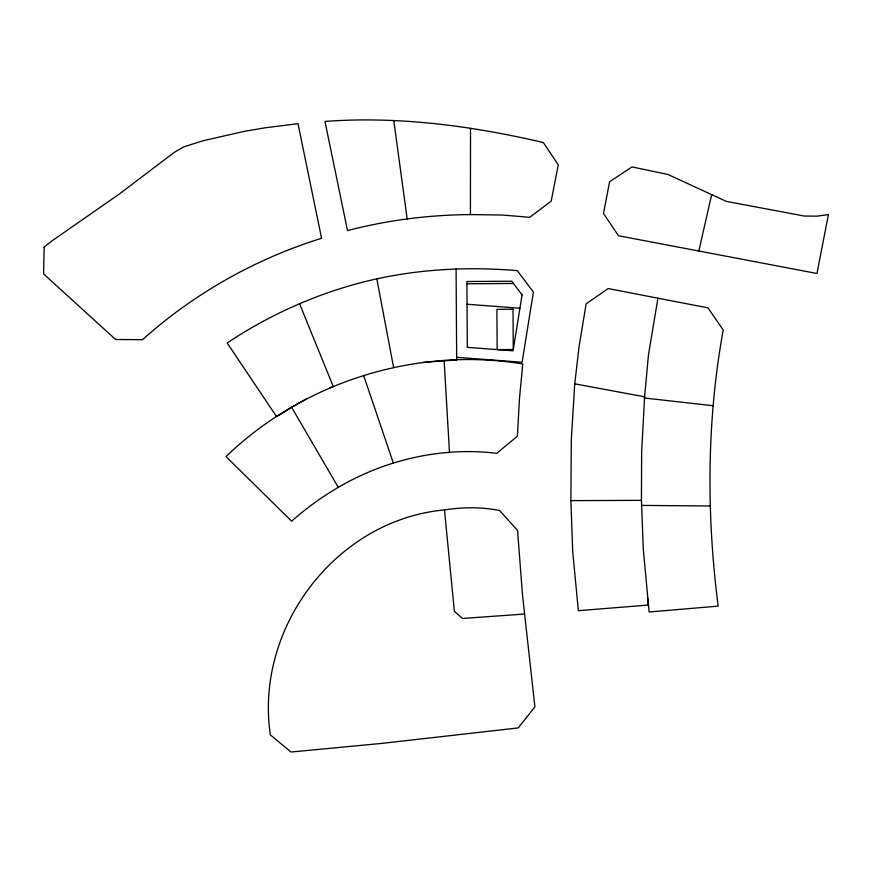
<?xml version="1.0" encoding="UTF-8"?>
<svg xmlns="http://www.w3.org/2000/svg" width="872" height="872" viewBox="0 0 872 872"><rect width="100%" height="100%" fill="white"/><g stroke="black" fill="none" stroke-linecap="round" stroke-linejoin="round"><path stroke-width="1.31" d="M470.422 214.588L502.523 215.024L529.751 217.324L551.18 201.116L558.265 164.873L543.332 142.528C471.948 125.873 398.341 115.976 324.962 121.426L347.514 230.59C387.571 220.115 429.024 214.894 470.422 214.588L470.52 128.304M641.432 500.354L641.65 451.925L644.604 396.825L574.746 383.833L579.041 346.784L586.126 303.827L608.198 288.578L707.966 307.86L723.215 329.976C706.669 420.958 706.407 514.535 718.168 606.127L649.117 611.981L643.264 548.728L641.432 500.354L570.877 500.626L571.313 439.673L574.746 383.833M657.924 298.191L648.419 355.329L644.495 398.014L713.22 405.742M698.832 250.994L711.672 194.62L667.963 174.476L631.982 166.912L609.593 181.779L603.479 213.52L618.51 235.745L816.966 273.492L828.4 214.588L817.173 216.147L804.289 216.038L726.322 201.378L711.672 194.62M338.271 487.361C385.5 459.62 442.202 446.617 496.724 453.32L517.401 436.185L519.494 398.177L522.775 363.973C416.5 346.435 303.467 381.74 226.001 456.59L291.619 521.183C306.018 508.42 321.659 497.062 338.271 487.361L291.673 407.355L276.631 416.696L227.178 342.979C267.214 316.231 311.489 296.099 357.923 283.422C409.807 269.546 463.871 266.091 517.292 270.647L533.402 292.12L522.088 362.251L456.656 357.313M291.673 407.355L306.759 398.711M329.038 388.182L333.278 386.525L299.51 303.62M444.48 509.913C335.949 519.919 254.428 627.993 270.353 734.889L291.03 752.024L381.98 743.38L518.208 727.913L534.907 706.865L522.502 594.966L517.565 530.47L499.58 510.502C481.399 506.872 462.749 507.123 444.48 509.913L454.367 611.283L462.476 618.477L524.65 614.03M423.378 362.414L456.677 359.94L456.078 268.718M466.923 283.771L513.488 283.476M641.65 505.4L710.222 505.989M467.054 304.252L519.919 308.241M363.678 375.625L393.37 463.087M376.824 278.866L393.632 367.624M393.795 120.63L407.17 218.992M647.395 597.004L648.31 605.059L578.343 610.694L572.708 551.573L570.877 500.626M444.11 360.474L449.472 452.187M44.134 247.125L43.6 273.971L115.605 339.481L142.507 339.699C194.14 293.483 255.42 258.864 321.572 238.274L298.006 123.682L264.554 127.879L244.04 131.421L203.449 140.654L183.632 146.932L174.345 152.306L118.723 194.456L52.462 240.53L44.134 247.125M522.077 294.921L513.052 350.806L467.327 347.35L466.902 281.514L511.799 281.22L522.077 294.921M513.009 309.233L496.898 309.331L497.16 349.607L513.27 349.498L513.009 309.233"/></g></svg>
